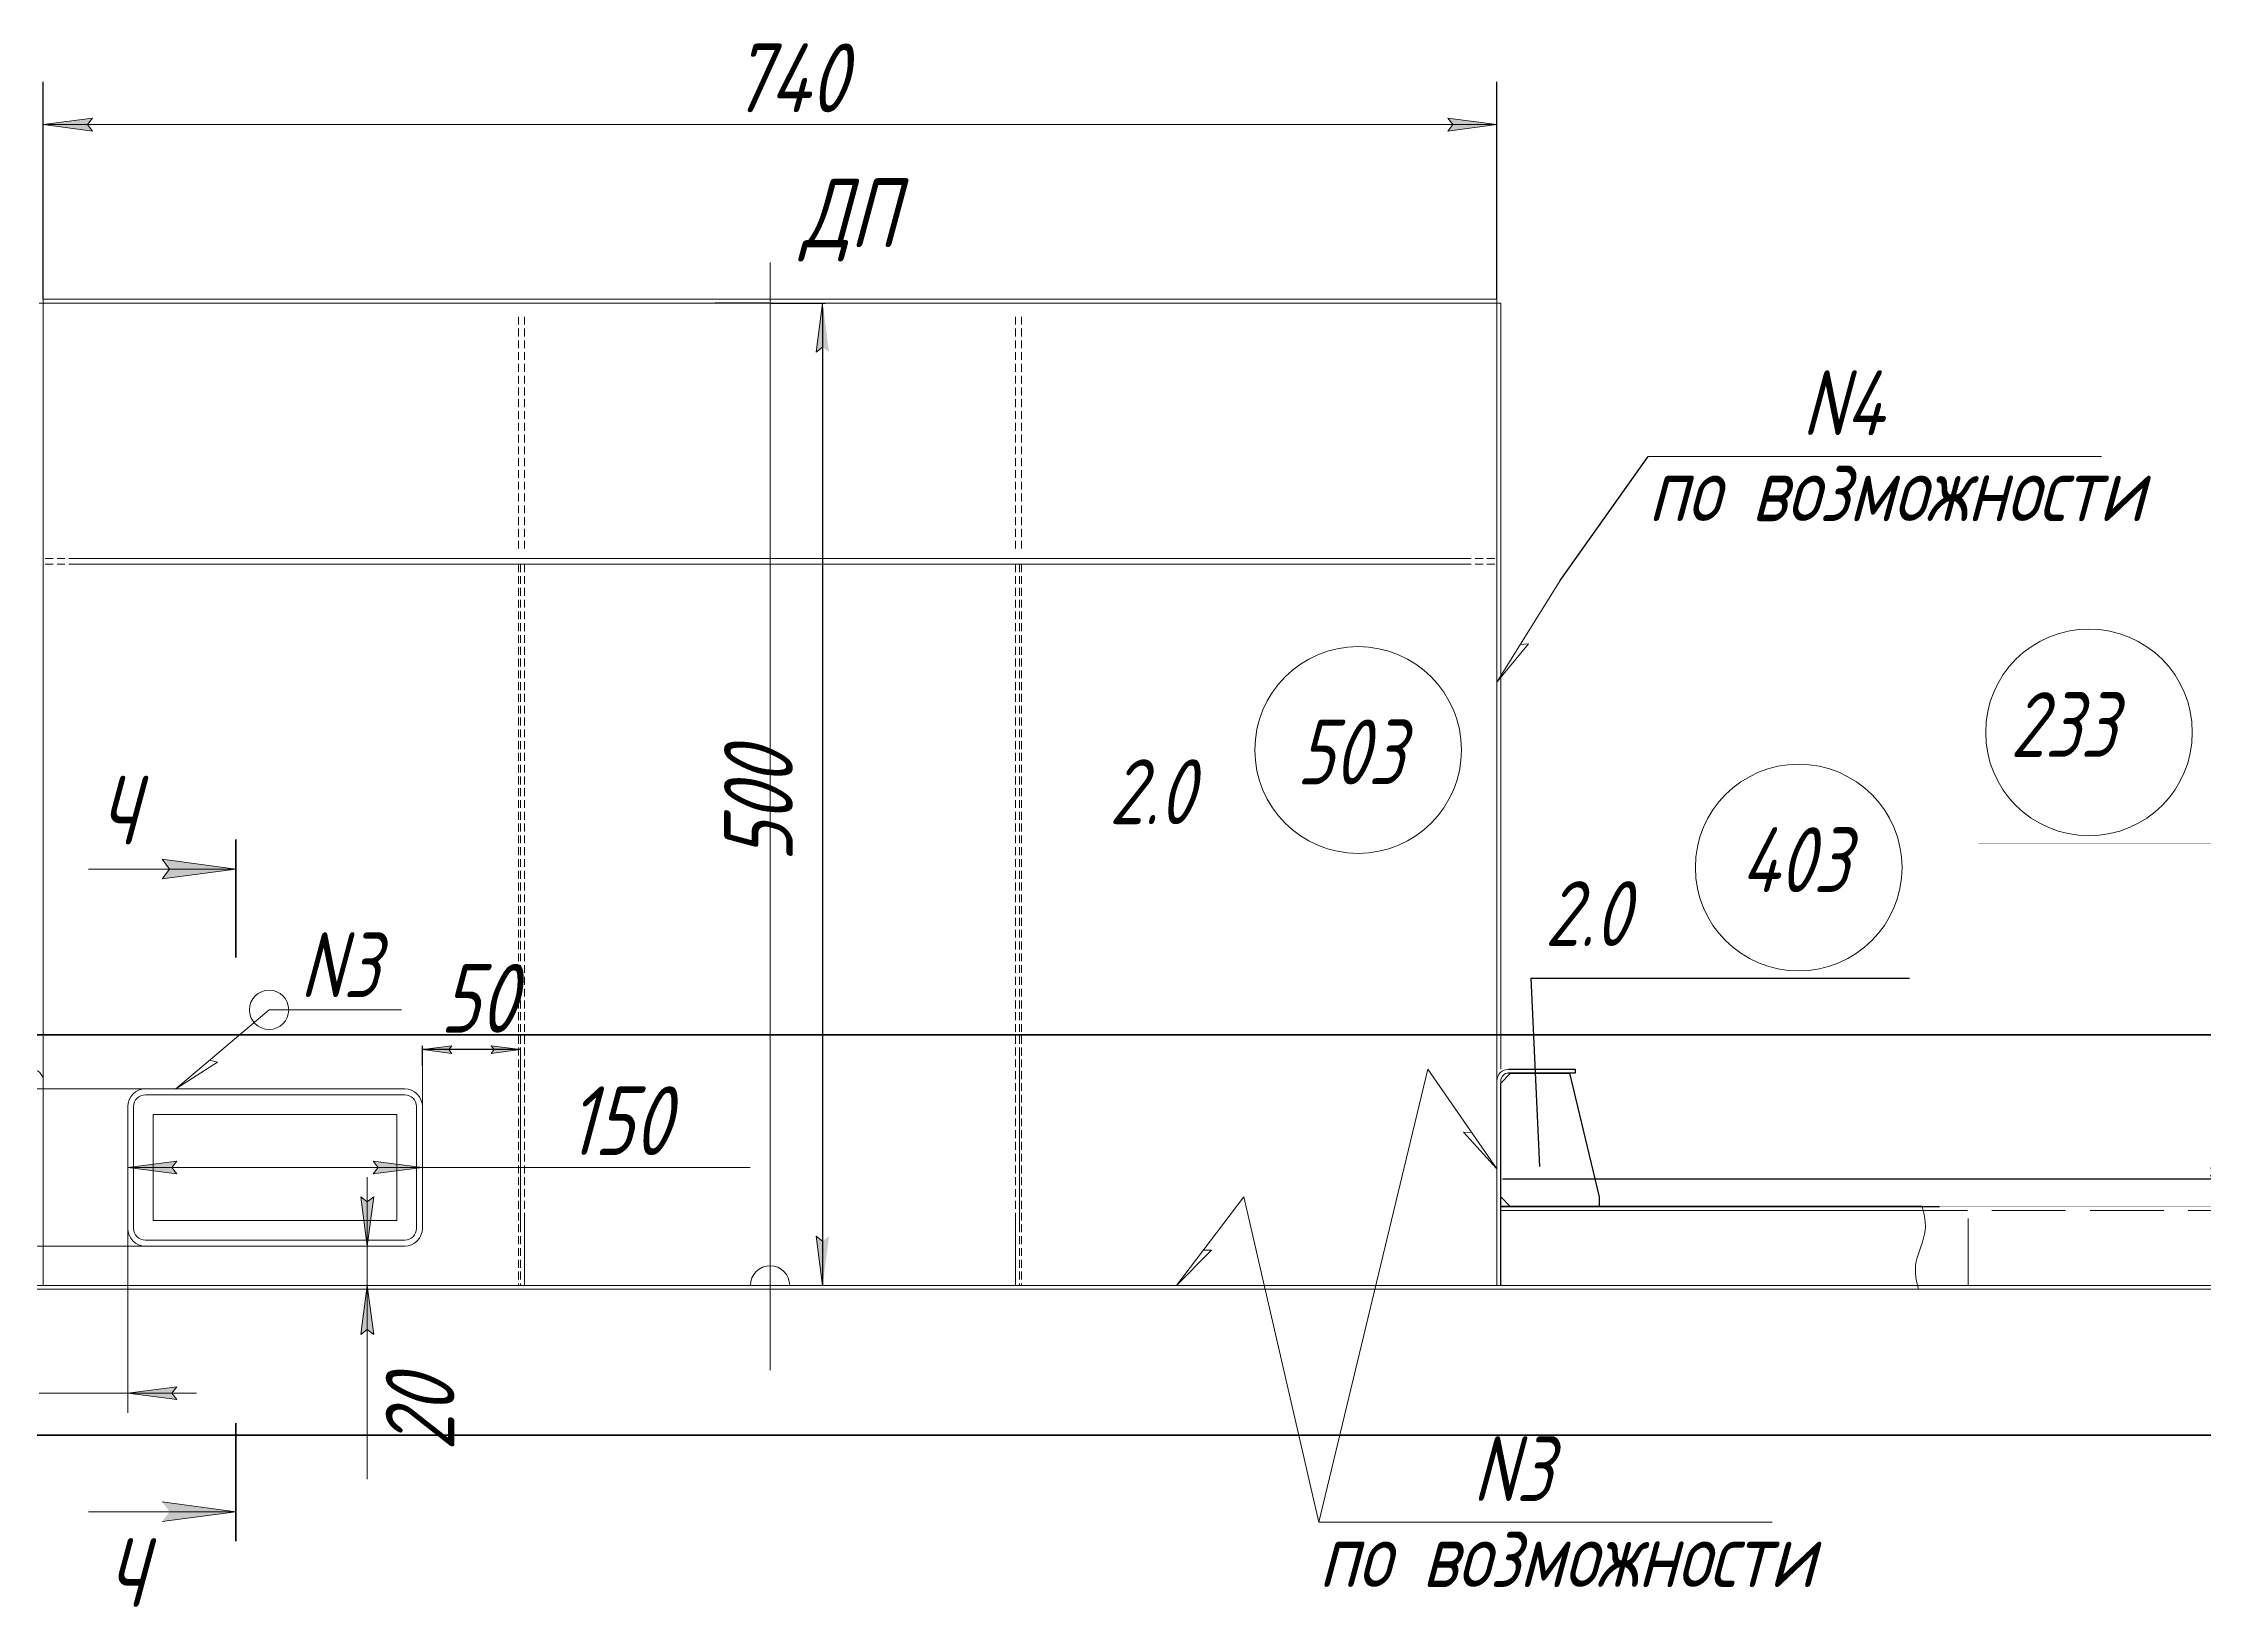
# Model space of a CAD drawing. Header units: millimetres. Extents: x 77380 to 135900, y -26587 to 17301.
# Drawn here: x 117118 to 118218, y -529 to 267 of the extents above; entities that cross this region are included whole.
import ezdxf

# ---------------------------------------------------------------- set-up
doc = ezdxf.new("R2010")
doc.units = ezdxf.units.MM
for name, pattern in [('K5LT32768', [0]), ('K5LT32770', [0]), ('K5LT32772', [0]), ('K5LT32773', [50, 37.5, -12.5]), ('K5LT32784', [850.2, 600, -125, 0.2, -125]), ('K5LT32789', [340.2, 240, -50, 0.2, -50]), ('K5LT_AXLED', [19.5, 15, -1.5, 1.5, -1.5]), ('K5LT_DASHED', [6, 4, -2]), ('K5LT_REINFORCED', [0]), ('K5LT_THIN', [0]), ('K5LT_THIN_INCLUDED_TO_HATCHING', [0])]:
    doc.linetypes.add(name, pattern=pattern)
doc.layers.add('4001', color=7, linetype='Continuous')
doc.layers.add('РАЗМЕРЫ', color=3, linetype='Continuous', lineweight=25)
doc.styles.add('KDIMTEXTSTYLE', font='GOST_AU.SHX', dxfattribs={"width": 0.96, "oblique": 15, "height": 5})
doc.styles.add('KTEXTSTYLE', font='GOST_AU.SHX', dxfattribs={"width": 0.96, "height": 5})
doc.dimstyles.new('KDIMSTYLE (1.00)', dxfattribs={"dimtxt": 5, "dimasz": 1, "dimexe": 2, "dimexo": 0, "dimgap": 1, "dimtad": 1, "dimtxsty": 'KDIMTEXTSTYLE', "dimsah": 1, "dimcen": 0, "dimdle": 1, "dimadec": 0, "dimazin": 0, "dimtfac": 0.667, "dimtmove": 0, "dimatfit": 3, "dimfxl": 1, "dimtvp": 1, "dimtolj": 1, "dimtzin": 0, "dimarcsym": 0})

# ---------------------------------------------------------------- blocks, each defined once
blk = doc.blocks.new('KDIMARROW_01')
blk.add_hatch(color=0).paths.add_polyline_path([(0, 0), (-15, 2), (-13.5, 0), (-15, -2)])
at = {"color": 0, "linetype": 'K5LT_THIN', "lineweight": 18}
for p, q in [((-13.5, 0), (-15, 2)), ((-15, 2), (0, 0)), ((0, 0), (-15, -2)), ((-15, -2), (-13.5, 0))]:
    blk.add_line(p, q, dxfattribs=at)
at = {"layer": '4001', "color": 0, "linetype": 'K5LT_THIN', "lineweight": 18}
blk.add_line((0, 0), (-1, 0), dxfattribs=at)
blk = doc.blocks.new('*D718')
at = {"layer": 'Defpoints', "color": 0}
for p in [(118588.1, -311.4), (117860.1, -365.5), (118588.1, -365.5)]:
    blk.add_point(p, dxfattribs=at)
at = {"layer": 'РАЗМЕРЫ', "color": 0, "lineweight": -2}
for p, q in [((117860.1, -365.5), (117860.1, -309.4)), ((117861.1, -311.4), (118587.1, -311.4)), ((118588.1, -365.5), (118588.1, -309.4))]:
    blk.add_line(p, q, dxfattribs=at)
at = {"layer": 'РАЗМЕРЫ', "color": 0}
for points in [[(117861.1, -311.3), (117861.1, -311.6), (117860.1, -311.4)], [(118587.1, -311.6), (118587.1, -311.3), (118588.1, -311.4)]]:
    blk.add_solid(points, dxfattribs=at)
at = {"layer": 'РАЗМЕРЫ', "color": 0, "insert": (118224.1, -307.7), "char_height": 5, "attachment_point": 5, "style": 'KDIMTEXTSTYLE'}
blk.add_mtext('\\A1;728', dxfattribs=at)

msp = doc.modelspace()

# ---------------------------------------------------------------- hatches: boundary and pattern name
for points in [[(117140.623, 225.243), (117143.123, 228.535), (117118.123, 225.243), (117143.123, 221.952)], [(117118.124, 225.243), (117143.124, 228.534), (117140.624, 225.243), (117143.124, 221.952)], [(117858.123, 225.243), (117833.123, 228.535), (117835.623, 225.243), (117833.123, 221.952)], [(117835.624, 225.243), (117833.124, 228.534), (117858.124, 225.243), (117833.124, 221.952)], [(117518.174, 109.454), (117514.883, 134.454), (117511.592, 109.454), (117514.883, 111.954)], [(117216.176, -153.632), (117178.676, -148.695), (117182.426, -153.632), (117178.676, -158.569)], [(117183.623, -305.547), (117186.123, -302.255), (117161.123, -305.547), (117186.123, -308.838)], [(117311.123, -305.547), (117286.123, -302.255), (117288.623, -305.547), (117286.123, -308.838)], [(117283.075, -345.547), (117286.366, -320.547), (117283.075, -323.047), (117279.784, -320.547)], [(117514.883, -365.546), (117518.174, -340.546), (117514.883, -343.046), (117511.592, -340.546)], [(117286.366, -390.546), (117283.075, -365.546), (117279.784, -390.546), (117283.075, -388.046)], [(117183.623, -420.392), (117186.123, -417.101), (117161.123, -420.392), (117186.123, -423.683)], [(117216.176, -480.738), (117178.676, -475.801), (117182.426, -480.738), (117178.676, -485.675)]]:
    msp.add_hatch(color=7).paths.add_polyline_path(points)

# ---------------------------------------------------------------- linework, layer by layer
for p, q in [((117118.123, 136.453), (117118.123, 247.029)), ((117118.124, 136.453), (117118.124, 243.789)), ((117858.123, 136.453), (117858.123, 243.79)), ((117858.124, 136.453), (117858.124, 247.029)), ((117487.499, 134.453), (117460.114, 134.453)), ((117488.749, 134.453), (117516.133, 134.453)), ((117514.883, 131.953), (117514.883, -365.546)), ((117361.123, -245.547), (117311.123, -245.547))]:
    msp.add_line(p, q)
at = {"color": 7, "linetype": 'K5LT_THIN', "lineweight": 18}
for p, q in [((117118.123, 225.243), (117143.123, 228.535)), ((117143.123, 221.952), (117118.123, 225.243)), ((117118.123, 225.243), (117268.123, 225.243)), ((117118.124, 225.243), (117143.124, 221.952)), ((117708.124, 225.243), (117118.124, 225.243)), ((117140.624, 225.243), (117143.124, 228.534)), ((117143.124, 221.952), (117140.624, 225.243)), ((117268.123, 225.243), (117858.123, 225.243)), ((117858.124, 225.243), (117708.124, 225.243)), ((117835.623, 225.243), (117833.123, 228.535)), ((117858.123, 225.243), (117833.123, 221.952)), ((117833.123, 221.952), (117835.623, 225.243)), ((117858.124, 225.243), (117833.124, 228.534)), ((117833.124, 221.952), (117858.124, 225.243)), ((117116.094, 134.453), (117118.124, 134.453)), ((117858.123, 136.453), (117118.123, 136.453)), ((117118.123, 134.453), (117118.123, -365.547)), ((117118.123, 134.453), (117118.123, -365.547)), ((117858.123, 134.453), (117118.123, 134.453)), ((117118.124, 136.453), (117858.124, 136.453)), ((117118.124, 136.453), (117118.124, 134.453)), ((117118.124, 134.453), (117118.124, -365.547)), ((117118.124, 134.453), (117858.124, 134.453)), ((117514.883, 134.454), (117511.592, 109.454)), ((117514.883, 134.453), (117514.883, 114.454)), ((117858.123, 136.453), (117858.123, 134.453)), ((117858.123, 134.453), (117858.123, -365.547)), ((117860.153, 134.453), (117858.123, 134.453)), ((117858.124, 134.453), (117858.124, -365.547)), ((117858.124, 134.453), (117858.124, -365.547)), ((117858.153, 134.453), (117858.153, -255.547)), ((117858.154, 134.453), (117858.154, -255.547)), ((117858.154, 134.453), (117858.154, -255.547)), ((117860.153, 134.453), (117860.153, -255.547)), ((117860.154, 134.453), (117860.154, -255.547)), ((117511.592, 109.454), (117514.883, 111.954)), ((117514.883, 114.454), (117514.883, 79.454)), ((117514.883, 114.454), (117514.883, 76.655)), ((117514.883, 76.655), (117514.883, 15.805)), ((117935.13, 56.39), (118165.975, 56.39)), ((117935.13, 56.39), (118090.13, 56.39)), ((117935.13, 56.39), (118165.975, 56.39)), ((117858.153, 1.453), (117858.153, -365.547)), ((117858.153, 1.453), (117858.153, -365.547)), ((117890.355, -6.819), (117858.154, -58.534)), ((117858.154, -58.534), (117874.162, -39.051)), ((117874.162, -39.051), (117870.047, -39.434)), ((117141.176, -153.632), (117216.176, -153.632)), ((117182.426, -153.632), (117178.676, -148.695)), ((117178.676, -148.695), (117216.176, -153.632)), ((117216.176, -153.632), (117178.676, -158.569)), ((117178.676, -158.569), (117182.426, -153.632)), ((117233.075, -225.315), (117185.679, -265.547)), ((117233.075, -225.315), (117300.54, -225.315)), ((117185.679, -265.547), (117206.868, -251.877)), ((117206.868, -251.877), (117202.832, -250.986)), ((117311.123, -336.547), (117311.123, -245.547)), ((117361.123, -334.864), (117361.123, -245.547)), ((117615.124, -334.865), (117615.124, -245.547)), ((117118.124, -365.547), (117118.124, -261.473)), ((117118.124, -365.547), (117118.124, -261.474)), ((117822.947, -255.547), (117767.454, -486.13)), ((117822.947, -255.547), (117858.123, -306.298)), ((117858.123, -365.547), (117858.123, -261.473)), ((117858.123, -365.547), (117858.123, -261.474)), ((117860.124, -365.547), (117860.124, -261.473)), ((117860.124, -365.547), (117860.124, -261.474)), ((117170.123, -265.547), (117016.299, -265.547)), ((117161.123, -274.547), (117161.123, -336.547)), ((117161.123, -336.547), (117161.123, -274.547)), ((117161.123, -274.547), (117161.123, -315.547)), ((117164.123, -336.547), (117164.123, -274.547)), ((117164.123, -274.547), (117164.123, -336.547)), ((117302.123, -265.547), (117170.123, -265.547)), ((117170.123, -265.547), (117302.123, -265.547)), ((117170.123, -268.547), (117302.123, -268.547)), ((117302.123, -268.547), (117170.123, -268.547)), ((117308.123, -274.547), (117308.123, -336.547)), ((117308.123, -336.547), (117308.123, -274.547)), ((117311.123, -336.547), (117311.123, -274.547)), ((117311.123, -274.547), (117311.123, -336.547)), ((117311.123, -274.547), (117311.123, -315.547)), ((117298.123, -278.547), (117174.123, -278.547)), ((117174.123, -278.547), (117174.123, -332.547)), ((117298.123, -332.547), (117298.123, -278.547)), ((117858.123, -306.298), (117841.177, -287.626)), ((117841.177, -287.626), (117845.306, -287.806)), ((117161.123, -305.547), (117186.123, -302.255)), ((117186.123, -308.838), (117161.123, -305.547)), ((117161.123, -305.547), (117311.123, -305.547)), ((117186.123, -302.255), (117183.623, -305.547)), ((117183.623, -305.547), (117186.123, -308.838)), ((117288.623, -305.547), (117286.123, -302.255)), ((117286.123, -302.255), (117311.123, -305.547)), ((117311.123, -305.547), (117286.123, -308.838)), ((117286.123, -308.838), (117288.623, -305.547)), ((117311.123, -305.547), (117408.623, -305.547)), ((117408.623, -305.547), (117478.072, -305.547)), ((117283.075, -345.547), (117283.075, -310.547)), ((117283.075, -323.047), (117279.784, -320.547)), ((117279.784, -320.547), (117283.075, -345.547)), ((117283.075, -345.547), (117286.366, -320.547)), ((117286.366, -320.547), (117283.075, -323.047)), ((117729.302, -320.547), (117695.071, -365.547)), ((117729.302, -320.547), (117767.454, -486.13)), ((118075.089, -327.474), (117860.124, -327.474)), ((117860.124, -327.474), (118082.966, -327.474)), ((117161.123, -336.547), (117161.123, -430.392)), ((117174.123, -332.547), (117298.123, -332.547)), ((117514.883, -343.046), (117511.592, -340.546)), ((117511.592, -340.546), (117514.883, -365.546)), ((117170.123, -345.547), (117016.299, -345.547)), ((117302.123, -342.547), (117170.123, -342.547)), ((117170.123, -342.547), (117302.123, -342.547)), ((117170.123, -345.547), (117302.123, -345.547)), ((117302.123, -345.547), (117170.123, -345.547)), ((117302.123, -345.547), (117273.075, -345.547)), ((117283.075, -345.547), (117283.075, -365.546)), ((117695.071, -365.547), (117712.826, -347.642)), ((117712.826, -347.642), (117708.693, -347.639)), ((117302.925, -365.546), (117273.075, -365.546)), ((117283.075, -365.546), (117279.784, -390.546)), ((117286.366, -390.546), (117283.075, -365.546)), ((117283.075, -365.546), (117283.075, -400.546)), ((117283.075, -365.546), (117283.075, -403.345)), ((117363.124, -365.546), (117363.124, -365.547)), ((117363.124, -365.547), (117363.124, -365.547)), ((117613.124, -365.547), (117613.124, -365.546)), ((117613.124, -365.547), (117613.124, -365.547)), ((117673.322, -365.547), (117703.172, -365.547)), ((117279.784, -390.546), (117283.075, -388.046)), ((117283.075, -388.046), (117286.366, -390.546)), ((117283.075, -403.345), (117283.075, -464.195)), ((117186.123, -417.101), (117161.123, -420.392)), ((117183.623, -420.392), (117186.123, -417.101)), ((117161.123, -420.392), (117116.123, -420.392)), ((117161.123, -420.392), (117186.123, -423.683)), ((117161.123, -420.392), (117196.123, -420.392)), ((117186.123, -423.683), (117183.623, -420.392)), ((117141.176, -480.738), (117216.176, -480.738)), ((117178.676, -475.801), (117216.176, -480.738)), ((117216.176, -480.738), (117178.676, -485.675)), ((117767.454, -486.13), (117922.454, -486.13)), ((117767.454, -486.13), (117998.299, -486.13))]:
    msp.add_line(p, q, dxfattribs=at)
at = {"color": 1, "linetype": 'K5LT32772', "lineweight": 18, "true_color": 0xff0000}
for p, q in [((117488.124, -408.733), (117488.124, 155.102)), ((117488.124, -408.733), (117488.124, 155.101)), ((116878.123, -365.546), (118098.124, -365.546)), ((118098.124, -365.547), (116878.123, -365.547))]:
    msp.add_line(p, q, dxfattribs=at)
at = {"color": 30, "linetype": 'K5LT_AXLED', "lineweight": 18, "true_color": 0xff8000}
for p in [(117488.124, -408.734), (117488.124, -408.733)]:
    msp.add_line(p, (117488.124, 155.101), dxfattribs=at)
at = {"color": 7, "linetype": 'K5LT_DASHED', "lineweight": 18}
for p, q in [((117360.123, 9.453), (117360.123, 129.453)), ((117360.123, 9.453), (117360.123, 129.453)), ((117360.123, 9.453), (117360.123, 129.453)), ((117360.124, 9.453), (117360.124, 129.453)), ((117363.123, 9.453), (117363.123, 129.453)), ((117363.123, 9.453), (117363.123, 129.453)), ((117363.123, 9.453), (117363.123, 129.453)), ((117363.124, 9.453), (117363.124, 129.453)), ((117613.123, 9.453), (117613.123, 129.453)), ((117613.124, 9.453), (117613.124, 129.453)), ((117613.124, 9.453), (117613.124, 129.453)), ((117613.124, 9.453), (117613.124, 129.453)), ((117616.123, 9.453), (117616.123, 129.453)), ((117616.124, 9.453), (117616.124, 129.453)), ((117616.124, 9.453), (117616.124, 129.453)), ((117616.124, 9.453), (117616.124, 129.453)), ((117843.154, 4.453), (117118.124, 4.453)), ((117843.154, 1.453), (117118.124, 1.453)), ((117133.093, 4.453), (117858.123, 4.453)), ((117133.093, 1.453), (117858.123, 1.453)), ((117360.124, 1.453), (117360.124, -365.547)), ((117361.123, 1.453), (117361.123, -365.547)), ((117363.123, 1.453), (117363.123, -365.547)), ((117363.123, 1.453), (117363.123, -365.547)), ((117363.123, 1.453), (117363.123, -365.547)), ((117363.124, 1.453), (117363.124, -365.547)), ((117613.123, 1.453), (117613.123, -365.547)), ((117613.124, 1.453), (117613.124, -365.547)), ((117613.124, 1.453), (117613.124, -365.547)), ((117613.124, 1.453), (117613.124, -365.547)), ((117615.124, 1.453), (117615.124, -365.547)), ((117616.123, 1.453), (117616.123, -365.547))]:
    msp.add_line(p, q, dxfattribs=at)
at = {"color": 7}
for p, q in [((117890.355, -6.819), (117935.13, 56.39)), ((117311.123, -253.706), (117311.123, -243.547))]:
    msp.add_line(p, q, dxfattribs=at)
at = {"color": 134, "linetype": 'K5LT_REINFORCED', "lineweight": 100, "true_color": 0x009696}
for p, q in [((117216.176, -138.632), (117216.176, -198.632)), ((117216.176, -435.738), (117216.176, -495.738))]:
    msp.add_line(p, q, dxfattribs=at)
at = {"color": 1, "linetype": 'K5LT32772', "true_color": 0xff0000}
for q in [(118068.12, -209.244), (117879.859, -305.091)]:
    msp.add_line((117875.406, -209.244), q, dxfattribs=at)
at = {"color": 3, "linetype": 'K5LT32768', "lineweight": 18, "true_color": 0x00ff00}
for p, q in [((117118.124, -365.547), (117118.124, -261.473)), ((117118.124, -365.546), (117118.124, -261.473)), ((117858.123, -365.547), (117858.123, -261.473)), ((117858.123, -365.546), (117858.123, -261.473)), ((117860.124, -365.547), (117860.124, -261.473)), ((117860.124, -365.546), (117860.124, -261.473)), ((118628.123, -365.547), (116348.124, -365.547)), ((118628.123, -367.546), (116348.124, -367.546)), ((118588.124, -365.547), (116388.124, -365.547))]:
    msp.add_line(p, q, dxfattribs=at)
at = {"color": 7, "linetype": 'K5LT_THIN'}
for p, q in [((117860.124, -262.547), (117865.124, -257.546)), ((117860.124, -262.547), (117865.124, -257.547)), ((117860.124, -320.547), (117860.124, -262.547)), ((117860.124, -320.547), (117860.124, -262.547)), ((117864.123, -255.473), (117898.051, -255.473)), ((117864.123, -255.474), (117898.051, -255.474)), ((117898.051, -257.474), (117864.123, -257.474)), ((117898.051, -257.474), (117864.123, -257.474)), ((117865.124, -257.546), (117895.124, -257.546)), ((117865.124, -257.547), (117895.124, -257.547)), ((117895.124, -257.546), (117910.124, -320.547)), ((117895.124, -257.547), (117910.124, -320.547)), ((117898.051, -255.473), (117898.051, -257.474)), ((117898.051, -255.474), (117898.051, -257.474)), ((117865.124, -325.547), (117860.124, -320.547)), ((117865.124, -325.546), (117860.124, -320.547)), ((118074.558, -325.474), (117860.124, -325.474)), ((117860.124, -325.474), (118083.494, -325.474)), ((117910.124, -325.546), (117865.124, -325.546)), ((117910.124, -325.547), (117865.124, -325.547)), ((117910.124, -320.547), (117910.124, -325.547)), ((117910.124, -320.547), (117910.124, -325.546))]:
    msp.add_line(p, q, dxfattribs=at)
at = {"color": 1, "linetype": 'K5LT32773', "lineweight": 18, "true_color": 0xff0000}
msp.add_line((117860.124, -327.474), (118584.051, -327.474), dxfattribs=at)
at = {"color": 7, "linetype": 'K5LT_THIN_INCLUDED_TO_HATCHING', "lineweight": 18}
for p, q in [((118074.558, -325.474), (118075.095, -327.498)), ((118075.095, -327.498), (118075.578, -329.519)), ((118075.578, -329.519), (118075.956, -331.536)), ((118075.817, -339.537), (118075.348, -341.52)), ((118076.124, -337.548), (118075.817, -339.537)), ((118075.956, -331.536), (118076.189, -333.547)), ((118076.249, -335.551), (118076.124, -337.548)), ((118076.189, -333.547), (118076.249, -335.551)), ((118072.087, -351.395), (118071.61, -353.378)), ((118072.688, -349.418), (118072.087, -351.395)), ((118073.368, -347.444), (118072.688, -349.418)), ((118074.075, -345.471), (118073.368, -347.444)), ((118074.753, -343.497), (118074.075, -345.471)), ((118075.348, -341.52), (118074.753, -343.497)), ((118071.294, -355.366), (118071.159, -357.363)), ((118071.159, -357.363), (118071.209, -359.366)), ((118071.209, -359.366), (118071.433, -361.377)), ((118071.61, -353.378), (118071.294, -355.366)), ((118071.433, -361.377), (118071.805, -363.394)), ((118071.805, -363.394), (118072.283, -365.415)), ((118072.283, -365.415), (118072.819, -367.438)), ((118072.819, -367.438), (118072.848, -367.547))]:
    msp.add_line(p, q, dxfattribs=at)
at = {"color": 3, "linetype": 'K5LT32789', "lineweight": 18, "true_color": 0x00ff00}
for p, q in [((117363.124, -331.547), (117363.124, -365.547)), ((117363.124, -365.546), (117363.124, -331.547)), ((117613.124, -365.547), (117613.124, -331.547)), ((117613.124, -331.547), (117613.124, -365.546)), ((118098.124, -365.547), (118098.124, -331.547))]:
    msp.add_line(p, q, dxfattribs=at)
at = {"color": 1, "linetype": 'K5LT32784', "lineweight": 18, "true_color": 0xff0000}
msp.add_line((116261.478, -365.546), (118726.507, -365.546), dxfattribs=at)
at = {"color": 1, "linetype": 'K5LT32772', "true_color": 0xff0000, "const_width": 0.18}
for points in [[(118103.196, -140.447), (118426.423, -140.447), (118574.968, -52.762)], [(117860.124, -325.474), (118582.051, -325.474), (118588.124, -331.547)]]:
    msp.add_lwpolyline(points, dxfattribs=at)
at = {"color": 6, "lineweight": 100}
msp.add_lwpolyline([(116261.478, -237.954), (118989.126, -237.954), (118989.126, -441.832), (116261.478, -441.832)], close=True, dxfattribs=at)
at = {"color": 2, "linetype": 'K5LT32770', "true_color": 0xffff00, "const_width": 0.18}
for points in [[(117860.124, -320.547), (117860.124, -262.547), (117865.124, -257.546), (117895.124, -257.546), (117910.124, -320.547), (117910.124, -325.546), (117865.124, -325.546), (117860.124, -320.547)], [(117860.124, -320.546), (117860.124, -262.546), (117865.124, -257.546), (117895.124, -257.546), (117910.124, -320.546), (117910.124, -325.546), (117865.124, -325.546), (117860.124, -320.546)]]:
    msp.add_lwpolyline(points, dxfattribs=at)
at = {"color": 3, "linetype": 'K5LT32768', "true_color": 0x00ff00, "const_width": 0.18}
for points in [[(117864.123, -255.473), (117898.051, -255.473), (117898.051, -257.474), (117864.123, -257.474)], [(117864.123, -255.473), (117898.051, -255.473), (117898.051, -257.473), (117864.123, -257.473)]]:
    msp.add_lwpolyline(points, dxfattribs=at)
at = {"color": 1, "linetype": 'K5LT32772', "lineweight": 18, "true_color": 0xff0000}
for centre in [(118159.556, -84.087), (117787.492, -93.05), (117787.492, -93.05), (118011.76, -152.884)]:
    msp.add_circle(centre, 52.603, dxfattribs=at)
at = {"color": 7, "linetype": 'K5LT_THIN', "lineweight": 18}
for centre, radius, start, end in [((117233.075, -225.315), 10, 0, 359.999994), ((117112.124, -261.474), 6, 359.998352, 90.001648), ((117112.124, -261.473), 6, 359.998352, 90.001648), ((117864.123, -261.474), 6, 89.998352, 180.001648), ((117864.123, -261.473), 6, 89.998352, 180.001648), ((117864.123, -261.473), 3.999, 89.993202, 180.006805), ((117864.123, -261.472), 3.999, 89.993202, 180.006805), ((117170.123, -274.547), 9, 90, 180), ((117170.123, -274.547), 9, 90, 180), ((117170.123, -274.547), 6, 90, 180), ((117302.123, -274.547), 9, 0, 90), ((117302.123, -274.547), 9, 0, 90), ((117302.123, -274.547), 6, 0, 90), ((117170.123, -336.547), 9, 180, 270), ((117170.123, -336.547), 9, 180, 270), ((117170.123, -336.547), 6, 180, 270), ((117302.123, -336.547), 6, 270, 0), ((117302.123, -336.547), 9, 270, 0), ((117302.123, -336.547), 9, 270, 0), ((117488.124, -365.546), 10, 0, 180), ((117488.124, -365.547), 10, 0, 180)]:
    msp.add_arc(centre, radius, start, end, dxfattribs=at)
at = {"color": 3, "linetype": 'K5LT32768', "lineweight": 18, "true_color": 0x00ff00}
for centre, radius, start, end in [((117112.124, -261.473), 6, 359.998352, 90.001648), ((117112.124, -261.473), 6, 359.998352, 90.001648), ((117864.123, -261.473), 6, 89.998352, 180.001648), ((117864.123, -261.473), 6, 89.998352, 180.001648), ((117864.123, -261.472), 3.999, 89.993202, 180.006805), ((117864.123, -261.472), 3.999, 89.993202, 180.006805)]:
    msp.add_arc(centre, radius, start, end, dxfattribs=at)

# ---------------------------------------------------------------- block references
at = {"color": 7, "xscale": -1}
msp.add_blockref('KDIMARROW_01', (117311.123, -245.547), dxfattribs=at)
at = {"color": 7, "xscale": -1, "rotation": 180}
msp.add_blockref('KDIMARROW_01', (117361.123, -245.547), dxfattribs=at)

# ---------------------------------------------------------------- texts
at = {"color": 7}
for s, insert, char_height, attachment_point, style in [('\\A1;{\\H7x;\\W0.965;740}', (117497.619, 249.052), 5, 5, 'KDIMTEXTSTYLE'), ('\\H3.5;\\W0.965;\\Q15;\\Q15;\\H35.00;ДП', (117504.078, 197.775), 2.5, 1, 'KTEXTSTYLE'), ('{\\H13.2x;\\Q15;\\W0.965;N4}', (118013.439, 100.114), 2.5, 1, 'KTEXTSTYLE'), ('{\\H13.2x;\\Q15;\\W0.965;по возможности}', (117935.13, 56.39), 2.5, 1, 'KTEXTSTYLE'), ('\\H3.5;\\W0.965;\\Q15;\\Q15;\\H33.00;{\\c255;233}', (118119.42, -63.612), 2.5, 1, 'KTEXTSTYLE'), ('{\\H13.2x;\\Q15;\\W0.965;\\C1;\\c255;503}', (117756.166, -77.55), 2.5, 1, 'KTEXTSTYLE'), ('{\\H13.2x;\\Q15;\\W0.965;\\C1;\\c255;2.0}', (117660.72, -97.805), 2.5, 1, 'KTEXTSTYLE'), ('{\\H14x;\\Q15;\\W0.965;Ч}', (117145.802, -106.089), 2.5, 1, 'KTEXTSTYLE'), ('\\H3.5;\\W0.965;\\Q15;\\Q15;\\H33.00;{\\c255;403}', (117982.219, -132.409), 2.5, 1, 'KTEXTSTYLE'), ('\\H3.5;\\W0.965;\\Q15;\\Q15;\\H33.00;{\\c255;2.0}', (117882.466, -159.806), 2.5, 1, 'KTEXTSTYLE'), ('{\\H13.2x;\\Q15;\\W0.965;N3}', (117248.686, -185.945), 2.5, 1, 'KTEXTSTYLE'), ('\\A1;{\\H7x;\\W0.965;50}', (117339.335, -219.42), 5, 5, 'KDIMTEXTSTYLE'), ('\\A1;{\\H7x;\\W0.965;150}', (117410.895, -281.738), 5, 5, 'KDIMTEXTSTYLE'), ('{\\H13.2x;\\Q15;\\W0.965;N3}', (117845.763, -442.406), 2.5, 1, 'KTEXTSTYLE'), ('{\\H14x;\\Q15;\\W0.965;Ч}', (117149.762, -494.122), 2.5, 1, 'KTEXTSTYLE'), ('{\\H13.2x;\\Q15;\\W0.965;по возможности}', (117767.454, -486.13), 2.5, 1, 'KTEXTSTYLE')]:
    msp.add_mtext(s, dxfattribs=dict(at, insert=insert, char_height=char_height, attachment_point=attachment_point, style=style))
at = {"color": 7, "char_height": 5, "attachment_point": 5, "rotation": 90, "style": 'KDIMTEXTSTYLE'}
for s, insert in [('\\A1;{\\H7x;\\W0.965;500}', (117482.184, -121.412)), ('\\A1;{\\H7x;\\W0.965;20}', (117309.965, -431.2))]:
    msp.add_mtext(s, dxfattribs=dict(at, insert=insert))

# ---------------------------------------------------------------- dimensions: what is measured, and where the dimension line sits
at = {"layer": 'РАЗМЕРЫ'}
dim = msp.add_linear_dim(base=(118588.124, -311.437), p1=(117860.124, -365.546), p2=(118588.124, -365.546), dimstyle='KDIMSTYLE (1.00)', override={"dimlfac": 1, "dimtxsty": 'KDIMTEXTSTYLE', "dimsah": 1, "dimtolj": 1}, dxfattribs=at)
dim.commit()
dim.dimension.update_dxf_attribs({"geometry": '*D718', "text_midpoint": (118224.124, -307.744)})

doc.saveas('drawing.dxf')
